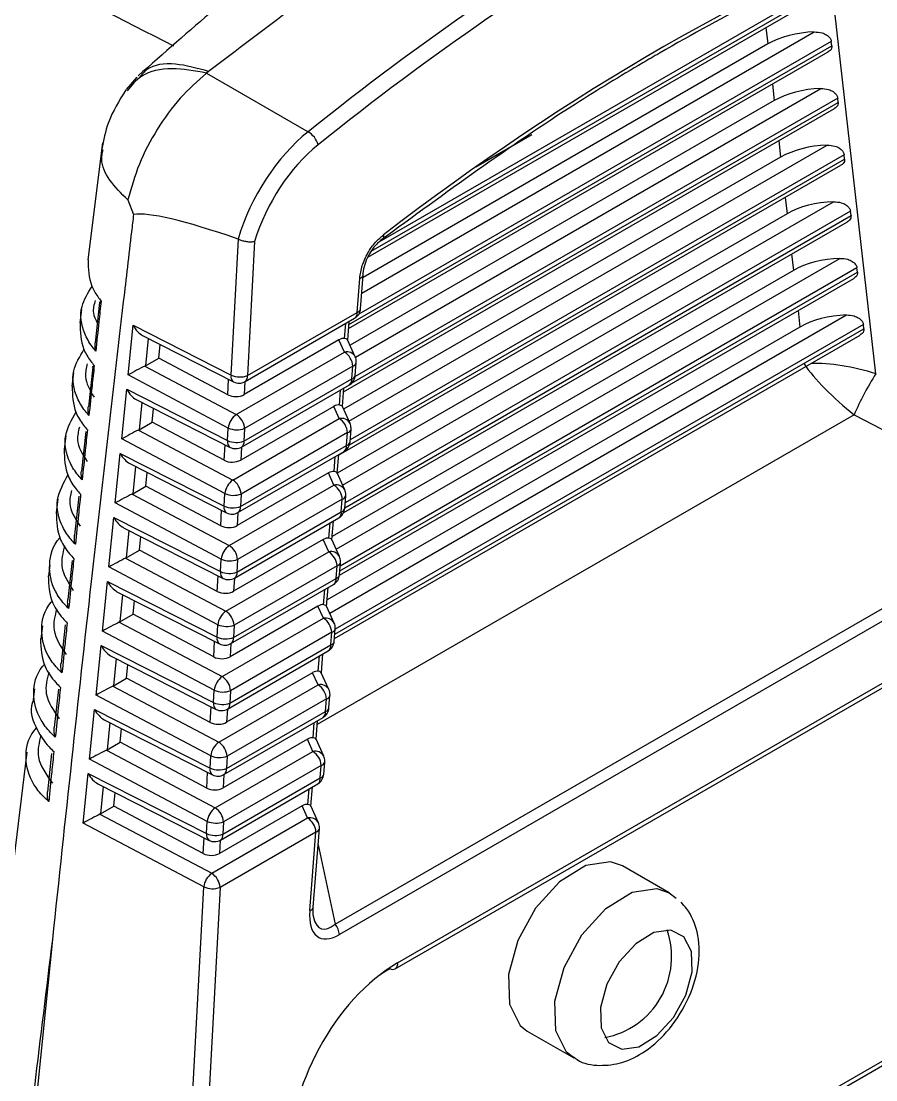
# Model space of a CAD drawing. Extents: x 2 to 136, y 1 to 99.
# Drawn here: x 13.676 to 14.393, y 85.74 to 86.629 of the extents above; entities that cross this region are included whole.
import ezdxf

# ---------------------------------------------------------------- set-up
doc = ezdxf.new("R2010")
doc.units = 0
doc.header["$MEASUREMENT"] = 0
doc.layers.add('OBJECT', color=7, linetype='CONTINUOUS')

msp = doc.modelspace()

# ---------------------------------------------------------------- linework, layer by layer
at = {"layer": 'OBJECT'}
for p, q in [((14.39258, 86.33268), (14.35382, 86.67484)), ((13.9693, 86.43561), (14.35025, 86.65553)), ((14.34984, 86.65916), (13.97569, 86.44316)), ((13.96629, 86.43049), (14.34719, 86.65037)), ((13.96135, 86.40052), (14.34097, 86.61967)), ((14.30039, 86.62336), (14.30195, 86.60957)), ((14.35523, 86.61164), (13.95895, 86.38287)), ((14.35564, 86.60801), (14.35523, 86.61164)), ((13.9503, 86.37063), (14.35257, 86.60286)), ((13.95058, 86.37417), (14.35564, 86.60801)), ((14.30195, 86.60957), (13.96238, 86.41353)), ((13.83278, 86.58645), (13.83106, 86.58509)), ((13.83106, 86.58509), (13.91631, 86.53588)), ((13.77252, 86.58158), (13.76374, 86.57123)), ((14.30577, 86.57584), (14.30733, 86.56205)), ((13.95596, 86.34678), (14.34636, 86.57215)), ((14.30733, 86.56205), (13.95151, 86.35664)), ((13.95271, 86.32478), (14.36102, 86.56049)), ((14.36061, 86.56412), (13.95576, 86.33041)), ((14.36102, 86.56049), (14.36061, 86.56412)), ((13.94611, 86.31758), (14.35795, 86.55534)), ((14.057, 86.50636), (14.1039, 86.53343)), ((13.74386, 86.52644), (13.73151, 86.42842)), ((13.95058, 86.29305), (14.35174, 86.52463)), ((14.31115, 86.52832), (14.31272, 86.51453)), ((14.31272, 86.51453), (13.94613, 86.3029)), ((13.95099, 86.27316), (14.3664, 86.51297)), ((14.36599, 86.5166), (13.95161, 86.27739)), ((14.3664, 86.51297), (14.36599, 86.5166)), ((13.94191, 86.26454), (14.36334, 86.50782)), ((13.76509, 86.47866), (13.76986, 86.46652)), ((13.9452, 86.23932), (14.35712, 86.47712)), ((14.31654, 86.4808), (14.3181, 86.46701)), ((14.37137, 86.46909), (13.94742, 86.22434)), ((14.37179, 86.46545), (14.37137, 86.46909)), ((14.3181, 86.46701), (13.94075, 86.24917)), ((13.94622, 86.2164), (14.36872, 86.4603)), ((13.9471, 86.22029), (14.37179, 86.46545)), ((13.85173, 86.33158), (13.85784, 86.44573)), ((13.85784, 86.44573), (13.85758, 86.44584)), ((13.87146, 86.44385), (13.86543, 86.3312)), ((14.32192, 86.43328), (14.32348, 86.41949)), ((13.93981, 86.18558), (14.3625, 86.4296)), ((14.32348, 86.41949), (13.9365, 86.1961)), ((13.94291, 86.16724), (14.37717, 86.41794)), ((14.37676, 86.42157), (13.94323, 86.1713)), ((13.96029, 86.38714), (13.96254, 86.41561)), ((14.37717, 86.41794), (14.37676, 86.42157)), ((13.94263, 86.1637), (14.3741, 86.41278)), ((13.95738, 86.38428), (13.95963, 86.41275)), ((13.74125, 86.39245), (13.7376, 86.35864)), ((13.72624, 86.38666), (13.72483, 86.37543)), ((13.86543, 86.3312), (13.95738, 86.38428)), ((13.93443, 86.13185), (14.36789, 86.38208)), ((14.3273, 86.38577), (14.32886, 86.37198)), ((13.76531, 86.33175), (13.76949, 86.37341)), ((13.76949, 86.37341), (13.85173, 86.33158)), ((13.86337, 86.32618), (13.95532, 86.37927)), ((14.32886, 86.37198), (13.93231, 86.14305)), ((14.38214, 86.37405), (13.93903, 86.11825)), ((13.94697, 86.36237), (13.94797, 86.37502)), ((13.94954, 86.361), (13.95078, 86.37664)), ((14.38255, 86.37042), (14.38214, 86.37405)), ((13.7775, 86.36476), (13.85383, 86.32593)), ((13.78218, 86.36238), (13.77988, 86.33952)), ((13.93843, 86.11065), (14.37949, 86.36527)), ((13.93871, 86.1142), (14.38255, 86.37042)), ((13.79093, 86.3459), (13.79208, 86.35735)), ((13.9422, 86.36121), (13.86268, 86.31531)), ((13.94682, 86.351), (13.9422, 86.36121)), ((13.95587, 86.34698), (13.94945, 86.36119)), ((13.77988, 86.33952), (13.79093, 86.3459)), ((13.84895, 86.31515), (13.79093, 86.3459)), ((13.85605, 86.2986), (13.94682, 86.351)), ((13.7356, 86.33829), (13.73193, 86.3049)), ((13.77937, 86.33925), (13.85605, 86.2986)), ((13.95382, 86.33922), (13.86305, 86.28682)), ((13.95297, 86.32846), (13.95382, 86.33922)), ((13.95588, 86.33132), (13.95673, 86.34208)), ((13.71956, 86.33362), (13.71815, 86.32244)), ((13.84935, 86.2872), (13.76531, 86.33175)), ((13.84895, 86.31515), (13.84964, 86.32806)), ((13.86248, 86.27623), (13.95297, 86.32846)), ((13.86326, 86.32612), (13.86268, 86.31531)), ((13.75993, 86.27801), (13.76411, 86.31968)), ((13.76411, 86.31968), (13.84878, 86.27661)), ((13.86042, 86.27121), (13.95091, 86.32345)), ((13.94255, 86.3065), (13.94355, 86.3192)), ((13.94512, 86.30513), (13.94636, 86.32082)), ((13.77212, 86.31103), (13.85089, 86.27096)), ((13.77679, 86.30865), (13.7745, 86.28579)), ((13.78555, 86.29217), (13.7867, 86.30361)), ((13.93779, 86.30534), (13.85973, 86.26028)), ((13.9424, 86.29512), (13.93779, 86.30534)), ((13.95146, 86.29111), (13.94504, 86.30532)), ((13.7745, 86.28579), (13.78555, 86.29217)), ((13.84601, 86.26012), (13.78555, 86.29217)), ((13.8531, 86.24357), (13.9424, 86.29512)), ((14.37435, 86.29836), (13.92404, 86.0384)), ((14.37435, 86.29836), (14.53433, 86.2144)), ((13.72978, 86.28419), (13.72616, 86.25104)), ((13.77399, 86.28551), (13.8531, 86.24357)), ((13.84878, 86.27661), (13.84935, 86.2872)), ((13.9494, 86.28335), (13.8601, 86.2318)), ((13.86305, 86.28682), (13.86248, 86.27623)), ((13.94856, 86.27264), (13.9494, 86.28335)), ((13.95146, 86.2755), (13.95231, 86.28621)), ((13.71295, 86.28053), (13.71158, 86.26938)), ((13.8464, 86.23218), (13.75993, 86.27801)), ((13.84601, 86.26012), (13.8467, 86.27309)), ((13.75455, 86.22428), (13.75872, 86.26595)), ((13.75872, 86.26595), (13.84584, 86.22163)), ((13.85748, 86.21624), (13.94649, 86.26763)), ((13.85954, 86.22125), (13.94856, 86.27264)), ((13.86032, 86.27115), (13.85973, 86.26028)), ((13.94071, 86.24926), (13.94195, 86.265)), ((13.76673, 86.2573), (13.84794, 86.21598)), ((13.77141, 86.25492), (13.76912, 86.23206)), ((13.93813, 86.25063), (13.93914, 86.26338)), ((13.78017, 86.23844), (13.78132, 86.24988)), ((13.93337, 86.24947), (13.85679, 86.20526)), ((13.93799, 86.23925), (13.93337, 86.24947)), ((13.94704, 86.23524), (13.94062, 86.24945)), ((13.76912, 86.23206), (13.78017, 86.23844)), ((13.84306, 86.2051), (13.78017, 86.23844)), ((13.85016, 86.18855), (13.93799, 86.23925)), ((13.72399, 86.23011), (13.72041, 86.19719)), ((13.7686, 86.23178), (13.85016, 86.18855)), ((13.84584, 86.22163), (13.8464, 86.23218)), ((13.8601, 86.2318), (13.85954, 86.22125)), ((13.94705, 86.21968), (13.94789, 86.23033)), ((13.70641, 86.22743), (13.70504, 86.2163)), ((13.84346, 86.17715), (13.75455, 86.22428)), ((13.94499, 86.22748), (13.85716, 86.17677)), ((13.94414, 86.21682), (13.94499, 86.22748)), ((13.74917, 86.17055), (13.75334, 86.21222)), ((13.75334, 86.21222), (13.8429, 86.16666)), ((13.84306, 86.2051), (13.84376, 86.21812)), ((13.85453, 86.16126), (13.94208, 86.2118)), ((13.8566, 86.16628), (13.94414, 86.21682)), ((13.85737, 86.21618), (13.85679, 86.20526)), ((13.939, 85.87072), (14.53433, 86.2144)), ((13.76135, 86.20356), (13.845, 86.16101)), ((13.93372, 86.19476), (13.93473, 86.20756)), ((13.93629, 86.19338), (13.93754, 86.20918)), ((14.53786, 86.20572), (13.94252, 85.86204)), ((13.76603, 86.20119), (13.76374, 86.17832)), ((13.77479, 86.1847), (13.77593, 86.19615)), ((13.92895, 86.1936), (13.85384, 86.15023)), ((13.93357, 86.18338), (13.92895, 86.1936)), ((13.94262, 86.17937), (13.9362, 86.19358)), ((13.76374, 86.17832), (13.77479, 86.1847)), ((13.84011, 86.15008), (13.77479, 86.1847)), ((13.71823, 86.17606), (13.71469, 86.14335)), ((13.76322, 86.17805), (13.84721, 86.13352)), ((13.8429, 86.16666), (13.84346, 86.17715)), ((13.84721, 86.13352), (13.93357, 86.18338)), ((13.85716, 86.17677), (13.8566, 86.16628)), ((13.69961, 86.17221), (13.6985, 86.16322)), ((13.84051, 86.12213), (13.74917, 86.17055)), ((13.94057, 86.1716), (13.85421, 86.12175)), ((13.93973, 86.161), (13.94057, 86.1716)), ((13.94264, 86.16386), (13.94348, 86.17446)), ((13.74378, 86.11682), (13.74796, 86.15848)), ((13.74796, 86.15848), (13.83995, 86.11168)), ((13.84011, 86.15008), (13.84081, 86.16314)), ((13.85365, 86.1113), (13.93973, 86.161)), ((13.85443, 86.1612), (13.85384, 86.15023)), ((13.75597, 86.14983), (13.84206, 86.10604)), ((13.85159, 86.10629), (13.93767, 86.15598)), ((13.9293, 86.13888), (13.93032, 86.15174)), ((13.93187, 86.13751), (13.93313, 86.15336)), ((13.76064, 86.14745), (13.75835, 86.12459)), ((13.7694, 86.13097), (13.77055, 86.14241)), ((13.75835, 86.12459), (13.7694, 86.13097)), ((13.83716, 86.09505), (13.7694, 86.13097)), ((13.92454, 86.13772), (13.85089, 86.09521)), ((13.92915, 86.12751), (13.92454, 86.13772)), ((13.93821, 86.12349), (13.93179, 86.1377)), ((13.71249, 86.12202), (13.709, 86.08952)), ((13.75784, 86.12431), (13.84426, 86.0785)), ((13.83995, 86.11168), (13.84051, 86.12213)), ((13.84426, 86.0785), (13.92915, 86.12751)), ((13.85421, 86.12175), (13.85365, 86.1113)), ((13.98937, 85.83326), (14.49141, 86.12308)), ((13.99143, 85.83827), (14.49347, 86.12809)), ((13.69334, 86.12127), (13.69197, 86.11014)), ((13.83756, 86.0671), (13.74378, 86.11682)), ((13.93615, 86.11573), (13.85126, 86.06672)), ((13.93532, 86.10518), (13.93615, 86.11573)), ((13.93823, 86.10803), (13.93906, 86.11859)), ((13.7384, 86.06308), (13.74257, 86.10475)), ((13.74257, 86.10475), (13.83701, 86.05671)), ((13.83716, 86.09505), (13.83787, 86.10817)), ((13.85071, 86.05633), (13.93532, 86.10518)), ((13.85148, 86.10623), (13.85089, 86.09521)), ((13.75058, 86.0961), (13.83911, 86.05106)), ((13.84864, 86.05132), (13.93326, 86.10016)), ((13.92488, 86.08301), (13.9259, 86.09592)), ((13.92746, 86.08164), (13.92871, 86.09754)), ((13.75526, 86.09372), (13.75297, 86.07086)), ((13.76402, 86.07724), (13.76517, 86.08868)), ((13.75297, 86.07086), (13.76402, 86.07724)), ((13.83422, 86.04003), (13.76402, 86.07724)), ((13.92012, 86.08185), (13.84795, 86.04019)), ((13.92474, 86.07163), (13.92012, 86.08185)), ((13.93379, 86.06762), (13.92737, 86.08183)), ((13.75245, 86.07058), (13.84132, 86.02348)), ((13.84132, 86.02348), (13.92474, 86.07163)), ((13.6868, 86.06819), (13.68543, 86.05707)), ((13.70678, 86.068), (13.70333, 86.03571)), ((13.83462, 86.01208), (13.7384, 86.06308)), ((13.83701, 86.05671), (13.83756, 86.0671)), ((13.93174, 86.05986), (13.84832, 86.0117)), ((13.85126, 86.06672), (13.85071, 86.05633)), ((13.93091, 86.04936), (13.93174, 86.05986)), ((13.93381, 86.05221), (13.93464, 86.06272)), ((13.73302, 86.00935), (13.73719, 86.05102)), ((13.73719, 86.05102), (13.83406, 86.00174)), ((13.83422, 86.04003), (13.83492, 86.05319)), ((13.84854, 86.05126), (13.84795, 86.04019)), ((13.7452, 86.04237), (13.83617, 85.99609)), ((13.8457, 85.99634), (13.92884, 86.04434)), ((13.84776, 86.00136), (13.93091, 86.04936)), ((13.92304, 86.02577), (13.9243, 86.04172)), ((13.74988, 86.03999), (13.74759, 86.01712)), ((13.75864, 86.0235), (13.75978, 86.03495)), ((13.92047, 86.02714), (13.92149, 86.0401)), ((13.9157, 86.02598), (13.845, 85.98516)), ((13.92032, 86.01576), (13.9157, 86.02598)), ((13.92937, 86.01175), (13.92295, 86.02596)), ((13.68026, 86.01511), (13.63708, 85.66447)), ((13.74707, 86.01685), (13.83837, 85.96845)), ((13.74759, 86.01712), (13.75864, 86.0235)), ((13.83127, 85.985), (13.75864, 86.0235)), ((13.83837, 85.96845), (13.92032, 86.01576)), ((13.7011, 86.01401), (13.69768, 85.98191)), ((13.83167, 85.95706), (13.73302, 86.00935)), ((13.83406, 86.00174), (13.83462, 86.01208)), ((13.84832, 86.0117), (13.84776, 86.00136)), ((13.9294, 85.99639), (13.93023, 86.00684)), ((13.72763, 85.95562), (13.73181, 85.99728)), ((13.73181, 85.99728), (13.83112, 85.94676)), ((13.83127, 85.985), (13.83198, 85.99822)), ((13.92732, 86.00399), (13.84537, 85.95668)), ((13.92649, 85.99354), (13.92732, 86.00399)), ((13.73982, 85.98863), (13.83322, 85.94112)), ((13.84276, 85.94137), (13.92443, 85.98852)), ((13.84482, 85.94638), (13.92649, 85.99354)), ((13.84559, 85.99628), (13.845, 85.98516)), ((13.74449, 85.98625), (13.7422, 85.96339)), ((13.75325, 85.96977), (13.7544, 85.98121)), ((13.91605, 85.97127), (13.91708, 85.98428)), ((13.91862, 85.96989), (13.91989, 85.9859)), ((13.74169, 85.96311), (13.83542, 85.91343)), ((13.7422, 85.96339), (13.75325, 85.96977)), ((13.82832, 85.92998), (13.75325, 85.96977)), ((13.91129, 85.97011), (13.84205, 85.93014)), ((13.9159, 85.95989), (13.91129, 85.97011)), ((13.92496, 85.95588), (13.91854, 85.97009)), ((13.82872, 85.90203), (13.72763, 85.95562)), ((13.83112, 85.94676), (13.83167, 85.95706)), ((13.83542, 85.91343), (13.9159, 85.95989)), ((13.84537, 85.95668), (13.84482, 85.94638)), ((13.9229, 85.94811), (13.84242, 85.90165)), ((13.91769, 85.88216), (13.9229, 85.94811)), ((13.9206, 85.88502), (13.92581, 85.95097)), ((13.82832, 85.92998), (13.82903, 85.94325)), ((13.84265, 85.94131), (13.84205, 85.93014)), ((13.92473, 85.93728), (13.939, 85.87072)), ((14.2191, 85.89714), (14.1802, 85.91959)), ((13.80931, 85.53963), (13.82872, 85.90203)), ((13.84242, 85.90165), (13.823, 85.53902)), ((14.21911, 85.89713), (14.22502, 85.89251)), ((13.70176, 85.85779), (13.67671, 85.60771)), ((14.47866, 85.7983), (13.90638, 85.46794)), ((14.47304, 85.79918), (13.90657, 85.47217)), ((14.10021, 85.78103), (14.1391, 85.75857))]:
    msp.add_line(p, q, dxfattribs=at)
at = {"layer": 'OBJECT', "flags": 128}
for points in [[(13.97954, 86.44935), (13.97967, 86.44833), (13.97967, 86.44741), (13.97953, 86.44659), (13.97926, 86.44589), (13.97886, 86.44533), (13.97834, 86.44491), (13.97771, 86.44464), (13.97698, 86.44453)], [(14.1802, 85.91959), (14.16999, 85.92304), (14.14932, 85.92004), (14.12726, 85.90643), (14.10718, 85.88427), (14.09212, 85.85694), (14.08438, 85.8286), (14.08514, 85.80357), (14.09429, 85.78565), (14.10021, 85.78103)], [(14.13887, 85.75871), (14.13318, 85.7632), (14.12403, 85.78112), (14.12327, 85.80615), (14.13101, 85.83449), (14.14607, 85.86182), (14.16615, 85.88398), (14.18821, 85.89759), (14.20888, 85.90059), (14.21911, 85.89713)], [(14.16844, 85.77133), (14.17954, 85.76578), (14.19375, 85.76784), (14.20891, 85.7772), (14.22273, 85.79244), (14.23308, 85.81122), (14.2384, 85.83071), (14.23787, 85.84792), (14.23159, 85.86023), (14.22049, 85.86579), (14.20628, 85.86372), (14.19112, 85.85436), (14.17731, 85.83913), (14.16695, 85.82034), (14.16163, 85.80086), (14.16216, 85.78365), (14.16844, 85.77133)]]:
    msp.add_lwpolyline(points, dxfattribs=at)
at = {"layer": 'OBJECT'}
for centre, radius, start, end in [((13.90673, 86.51993), 0.01861, 15.62603, 59.01481), ((13.95875, 86.41655), 0.00391, 283.0534, 345.95476), ((13.96022, 86.41576), 0.00232, 356.27468, 32.31951), ((13.95032, 86.38793), 0.01, 299.99731, 355.48025), ((13.95245, 86.38338), 0.00502, 304.95267, 10.35093), ((13.9565, 86.38809), 0.00391, 283.05529, 345.95347), ((13.94869, 86.34299), 0.00822, 29.04861, 103.13011), ((13.93837, 86.338), 0.0155, 4.5064, 56.94977), ((13.94676, 86.34287), 0.01, 0, 24.30711), ((13.95294, 86.34303), 0.00391, 283.05417, 345.95459), ((13.94676, 86.34287), 0.01, 355.48025, 0), ((13.85683, 86.33027), 0.00527, 165.57398, 235.30568), ((13.85905, 86.34853), 0.01847, 246.62893, 290.19424), ((13.85837, 86.33484), 0.01, 243.03735, 299.99731), ((13.86049, 86.3303), 0.00502, 304.95267, 10.35093), ((13.94591, 86.33211), 0.01, 299.99731, 355.48025), ((13.94787, 86.32763), 0.00517, 306.00905, 9.29455), ((13.95209, 86.33227), 0.00391, 283.05489, 345.95327), ((14.61001, 86.19518), 0.25726, 147.69008, 156.35492), ((13.86569, 86.28526), 0.01645, 125.85408, 173.23549), ((13.8476, 86.2856), 0.0155, 4.5064, 56.94977), ((13.94427, 86.28712), 0.00822, 29.04908, 103.12996), ((13.93395, 86.28213), 0.0155, 4.5062, 56.95058), ((13.94234, 86.28699), 0.01, 0, 24.30711), ((13.85668, 86.30415), 0.01847, 246.62817, 290.19522), ((13.94852, 86.28715), 0.00391, 283.05533, 345.95304), ((13.94234, 86.28699), 0.01, 355.48025, 0), ((13.8541, 86.27537), 0.00546, 166.94537, 233.93408), ((13.85611, 86.29356), 0.01847, 246.62818, 290.19499), ((13.85755, 86.27532), 0.00502, 304.95223, 10.35137), ((13.9415, 86.27629), 0.01, 299.99731, 355.48025), ((13.94767, 86.27645), 0.00391, 283.0565, 345.95196), ((13.85542, 86.27987), 0.01, 243.03735, 299.99731), ((13.94346, 86.27181), 0.00517, 306.01038, 9.29322), ((13.86274, 86.23024), 0.01645, 125.85391, 173.2367), ((13.84465, 86.23058), 0.0155, 4.5062, 56.95058), ((13.93985, 86.23125), 0.00822, 29.04868, 103.1302), ((13.92953, 86.22626), 0.0155, 4.50742, 56.9493), ((13.85373, 86.24913), 0.01847, 246.62859, 290.19505), ((13.9441, 86.23128), 0.00391, 283.05509, 345.95337), ((13.93793, 86.23112), 0.01, 0, 24.30711), ((13.93793, 86.23112), 0.01, 355.48025, 0), ((13.85116, 86.2204), 0.00546, 166.94566, 233.93379), ((13.85317, 86.23858), 0.01847, 246.62828, 290.19477), ((13.8546, 86.22035), 0.00502, 304.95377, 10.34983), ((13.93708, 86.22046), 0.01, 299.99731, 355.48025), ((13.94326, 86.22063), 0.00391, 283.05518, 345.95298), ((13.85248, 86.2249), 0.01, 243.03735, 299.99731), ((13.93905, 86.21598), 0.00517, 306.00038, 9.30322), ((13.85979, 86.17521), 0.01645, 125.8549, 173.2346), ((13.8417, 86.17555), 0.0155, 4.50742, 56.9493), ((13.85078, 86.1941), 0.01847, 246.62916, 290.19414), ((13.93544, 86.17537), 0.00822, 29.04893, 103.12995), ((13.92512, 86.17039), 0.0155, 4.5062, 56.95058), ((13.93351, 86.17525), 0.01, 0, 24.30711), ((13.93351, 86.17525), 0.01, 355.48025, 0), ((13.84821, 86.16542), 0.00546, 166.94577, 233.93369), ((13.85022, 86.18361), 0.01847, 246.62832, 290.19485), ((13.85166, 86.16538), 0.00502, 304.9431, 10.3605), ((13.93969, 86.17541), 0.00391, 283.05504, 345.95333), ((13.84953, 86.16992), 0.01, 243.03735, 299.99731), ((13.93267, 86.16464), 0.01, 299.99731, 355.48025), ((13.93463, 86.16016), 0.00517, 306.00044, 9.30316), ((13.93885, 86.1648), 0.00391, 283.05573, 345.95273), ((13.85685, 86.12019), 0.01645, 125.85402, 173.23646), ((13.83876, 86.12053), 0.0155, 4.5062, 56.95058), ((13.84784, 86.13908), 0.01847, 246.62847, 290.19531), ((13.93102, 86.1195), 0.00822, 29.04862, 103.13026), ((13.9207, 86.11451), 0.0155, 4.50738, 56.94937), ((13.92909, 86.11938), 0.01, 0, 24.30711), ((13.93527, 86.11954), 0.00391, 283.05545, 345.95285), ((13.92909, 86.11938), 0.01, 355.48025, 0), ((13.84527, 86.11045), 0.00546, 166.94573, 233.93383), ((13.84728, 86.12864), 0.01847, 246.6284, 290.19477), ((13.84659, 86.11495), 0.01, 243.03735, 299.99731), ((13.84872, 86.1104), 0.00502, 304.94332, 10.36028), ((13.92826, 86.10882), 0.01, 299.99731, 355.48025), ((13.93022, 86.10434), 0.00517, 306.00045, 9.30315), ((13.93444, 86.10898), 0.00391, 283.05622, 345.95209), ((13.8539, 86.06517), 0.01645, 125.85473, 173.23474), ((13.83581, 86.06551), 0.0155, 4.50738, 56.94937), ((13.9266, 86.06363), 0.00822, 29.04836, 103.13071), ((13.91628, 86.05864), 0.0155, 4.50627, 56.95), ((13.84489, 86.08406), 0.01847, 246.62854, 290.19476), ((13.93085, 86.06366), 0.00391, 283.05327, 345.95518), ((13.92468, 86.0635), 0.01, 0, 24.30711), ((13.92468, 86.0635), 0.01, 355.48025, 0), ((13.84233, 86.05548), 0.00546, 166.94322, 233.93534), ((13.84433, 86.07366), 0.01847, 246.6291, 290.19462), ((13.84364, 86.05998), 0.01, 243.03735, 299.99731), ((13.84577, 86.05543), 0.00502, 304.94329, 10.36031), ((13.92384, 86.053), 0.01, 299.99731, 355.48025), ((13.93002, 86.05316), 0.00391, 283.05538, 345.95313), ((13.92581, 86.04852), 0.00517, 306.00069, 9.30291), ((13.85095, 86.01014), 0.01645, 125.85383, 173.23561), ((13.83286, 86.01048), 0.0155, 4.50627, 56.95), ((13.92219, 86.00776), 0.00822, 29.04854, 103.13035), ((13.91187, 86.00277), 0.0155, 4.50705, 56.9497), ((13.84194, 86.02903), 0.01847, 246.62846, 290.19529), ((13.92644, 86.00779), 0.00391, 283.05535, 345.95293), ((13.92026, 86.00763), 0.01, 0, 24.30711), ((13.92026, 86.00763), 0.01, 355.48025, 0), ((13.83938, 86.0005), 0.00546, 166.94315, 233.93544), ((13.84139, 86.01869), 0.01847, 246.62908, 290.19467), ((13.84283, 86.00046), 0.00502, 304.94353, 10.36007), ((13.8407, 86.005), 0.01, 243.03735, 299.99731), ((13.91943, 85.99718), 0.01, 299.99731, 355.48025), ((13.9214, 85.9927), 0.00517, 306.00049, 9.30311), ((13.92561, 85.99734), 0.00391, 283.05533, 345.95294), ((13.848, 85.95512), 0.01645, 125.85404, 173.23645), ((13.82991, 85.95546), 0.0155, 4.50705, 56.9497), ((13.83899, 85.97401), 0.01847, 246.62908, 290.19466), ((13.91777, 85.95188), 0.00822, 29.04911, 103.12977), ((13.90745, 85.9469), 0.0155, 4.50629, 56.94997), ((13.91584, 85.95176), 0.01, 0, 24.30711), ((13.83644, 85.94553), 0.00546, 166.94267, 233.9359), ((13.83844, 85.96372), 0.01847, 246.62908, 290.19467), ((13.83988, 85.94548), 0.00502, 304.9433, 10.3603), ((13.92202, 85.95192), 0.00391, 283.04944, 345.95908), ((13.91584, 85.95176), 0.01, 355.48025, 0), ((13.83776, 85.95003), 0.01, 243.03735, 299.99731), ((13.84506, 85.90009), 0.01645, 125.85468, 173.23477), ((13.82697, 85.90043), 0.0155, 4.50629, 56.94997), ((13.83605, 85.91898), 0.01847, 246.62849, 290.19526), ((13.91681, 85.88597), 0.00391, 283.05545, 345.95285), ((13.92695, 85.86076), 0.01563, 4.67964, 39.54986), ((14.1524, 85.84327), 0.06887, 280.73909, 19.2663), ((13.98644, 85.83739), 0.00506, 305.29099, 10.01261), ((13.98733, 85.83742), 0.00463, 239.49286, 296.05484)]:
    msp.add_arc(centre, radius, start, end, dxfattribs=at)
for centre, major_axis, ratio, start_param, end_param in [((14.28615, 84.84745), (1.03077, 2.00185), 0.606843, 0.574391, 0.937899), ((14.29321, 84.84381), (1.02574, 1.9932), 0.60697, 0.574247, 0.937755), ((14.29568, 84.78836), (0.99276, 1.93123), 0.606953, 0.600984, 0.910013), ((14.34442, 86.58467), (0.06026, -0.00006), 0.581691, 1.628662, 2.353592), ((14.3498, 86.53716), (0.06026, -0.00006), 0.581691, 1.628662, 2.353592), ((13.93569, 86.44603), (0.05539, 0.10653), 0.604579, 0.940429, 1.87705), ((13.94275, 86.44238), (0.05037, 0.09788), 0.60697, 0.937755, 1.859289), ((14.35519, 86.48964), (0.06026, -0.00006), 0.581691, 1.628662, 2.353592), ((14.36057, 86.44212), (0.06026, -0.00006), 0.581691, 1.628662, 2.353592), ((15.46549, 85.56289), (1.70275, -0.89991), 0.049905, 2.831643, 3.072756), ((14.36595, 86.3946), (0.06026, -0.00006), 0.581691, 1.628662, 2.353592), ((14.37134, 86.34708), (0.06026, -0.00006), 0.581691, 1.628662, 2.353592), ((13.77613, 86.37668), (-0.00673, 0.01231), 0.526975, 1.548133, 2.485269), ((13.94232, 86.35268), (0.00628, 0.00905), 0.580609, 0.271048, 0.888781), ((13.93937, 86.35923), (0.01015, 0.00177), 0.278097, 6.211834, 6.960412), ((13.77195, 86.33501), (0.01062, 0.00569), 0.026892, 0.783381, 2.231718), ((13.77282, 86.34368), (0.01003, -0.00001), 0.582929, 5.424008, 5.494108), ((14.37479, 86.31655), (0.04783, -0.04146), 0.225659, 3.849173, 4.89637), ((14.37479, 86.31655), (0.06168, -0.01513), 0.320651, 1.357691, 2.282996), ((13.77074, 86.32295), (-0.00673, 0.01231), 0.526975, 1.548133, 2.485269), ((13.85565, 86.3195), (0.01001, -0.00003), 0.586595, 3.981097, 5.493179), ((13.93791, 86.29681), (0.00628, 0.00905), 0.580609, 0.271048, 0.888781), ((13.93495, 86.30335), (0.01015, 0.00177), 0.278097, 6.211834, 6.960412), ((13.76657, 86.28128), (0.01062, 0.00569), 0.026892, 0.783381, 2.231718), ((13.76744, 86.28995), (0.01003, -0.00001), 0.582929, 5.424008, 5.494108), ((13.76536, 86.26921), (-0.00673, 0.01231), 0.526975, 1.548133, 2.485269), ((13.8527, 86.26447), (0.01001, -0.00003), 0.586595, 3.981097, 5.493179), ((13.93349, 86.24094), (0.00628, 0.00905), 0.580609, 0.271048, 0.888781), ((13.93054, 86.24748), (0.01015, 0.00177), 0.278097, 6.211834, 6.960412), ((13.76119, 86.22755), (0.01062, 0.00569), 0.026892, 0.783381, 2.231718), ((13.76206, 86.23621), (0.01003, -0.00001), 0.582929, 5.424008, 5.494108), ((13.75998, 86.21548), (-0.00673, 0.01231), 0.526975, 1.548133, 2.485269), ((13.84976, 86.20945), (0.01001, -0.00003), 0.586595, 3.981097, 5.493179), ((13.92907, 86.18507), (0.00628, 0.00905), 0.580609, 0.271048, 0.888781), ((13.92612, 86.19161), (0.01015, 0.00177), 0.278097, 6.211834, 6.960412), ((13.7558, 86.17381), (0.01062, 0.00569), 0.026892, 0.783381, 2.231718), ((13.75667, 86.18248), (0.01003, -0.00001), 0.582929, 5.424008, 5.494108), ((13.7546, 86.16175), (-0.00673, 0.01231), 0.526975, 1.548133, 2.485269), ((13.84681, 86.15443), (0.01001, -0.00003), 0.586595, 3.981097, 5.493179), ((13.92466, 86.12919), (0.00628, 0.00905), 0.580609, 0.271048, 0.888781), ((13.9217, 86.13574), (0.01015, 0.00177), 0.278097, 6.211834, 6.960412), ((13.75042, 86.12008), (0.01062, 0.00569), 0.026892, 0.783381, 2.231718), ((13.75129, 86.12875), (0.01003, -0.00001), 0.582929, 5.424008, 5.494108), ((13.74921, 86.10802), (-0.00673, 0.01231), 0.526975, 1.548133, 2.485269), ((13.84386, 86.0994), (0.01001, -0.00003), 0.586595, 3.981097, 5.493179), ((13.92024, 86.07332), (0.00628, 0.00905), 0.580609, 0.271048, 0.888781), ((13.91729, 86.07986), (0.01015, 0.00177), 0.278097, 6.211834, 6.960412), ((13.74504, 86.06635), (0.01062, 0.00569), 0.026892, 0.783381, 2.231718), ((13.74591, 86.07502), (0.01003, -0.00001), 0.582929, 5.424008, 5.494108), ((13.74383, 86.05428), (-0.00673, 0.01231), 0.526975, 1.548133, 2.485269), ((13.84091, 86.04438), (0.01001, -0.00003), 0.586595, 3.981097, 5.493179), ((13.91582, 86.01745), (0.00628, 0.00905), 0.580609, 0.271048, 0.888781), ((13.91287, 86.02399), (0.01015, 0.00177), 0.278097, 6.211834, 6.960412), ((13.73966, 86.01262), (0.01062, 0.00569), 0.026892, 0.783381, 2.231718), ((13.74052, 86.02128), (0.01003, -0.00001), 0.582929, 5.424008, 5.494108), ((13.73845, 86.00055), (-0.00673, 0.01231), 0.526975, 1.548133, 2.485269), ((13.83797, 85.98935), (0.01001, -0.00003), 0.586595, 3.981097, 5.493179), ((13.91141, 85.96158), (0.00628, 0.00905), 0.580609, 0.271048, 0.888781), ((13.90845, 85.96812), (0.01015, 0.00177), 0.278097, 6.211834, 6.960412), ((13.73427, 85.95888), (0.01062, 0.00569), 0.026892, 0.783381, 2.231718), ((13.73514, 85.96755), (0.01003, -0.00001), 0.582929, 5.424008, 5.494108), ((13.83502, 85.93433), (0.01001, -0.00003), 0.586595, 3.981097, 5.493179), ((13.95113, 85.90796), (0.02592, 0.04826), 0.443439, 2.35159, 3.763116), ((13.94407, 85.91161), (0.01696, 0.04462), 0.376367, 2.614846, 3.717601), ((14.78623, 81.28317), (1.58934, 16.54697), 0.094708, 1.299793, 1.315305), ((13.99675, 85.72538), (0.06232, 0.11985), 0.60894, 0.762301, 2.325501), ((13.98969, 85.72903), (0.05737, 0.11115), 0.603746, 0.760686, 0.85253)]:
    msp.add_ellipse(centre, major_axis=major_axis, ratio=ratio, start_param=start_param, end_param=end_param, dxfattribs=at)
for points, knots in [([(13.80361, 86.60771), (13.76033, 86.62976), (13.52171, 86.75134), (13.08272, 86.96122), (12.48709, 87.23703), (11.88658, 87.49869), (11.48037, 87.67086), (11.27342, 87.75234), (11.26892, 87.75411)], [0, 0, 0, 0, 0.052251, 0.288113, 0.523846, 0.759411, 0.99477, 1, 1, 1, 1]), ([(14.05088, 86.78805), (14.00114, 86.75737), (13.90225, 86.69636), (13.8164, 86.6205), (13.77373, 86.5828)], [0, 0, 0, 0, 0.502982, 1, 1, 1, 1]), ([(14.11864, 86.78137), (14.07071, 86.75244), (13.97483, 86.69459), (13.88013, 86.62249), (13.83278, 86.58645)], [0, 0, 0, 0, 0.5, 1, 1, 1, 1]), ([(14.44719, 86.71597), (14.44249, 86.71413), (14.419, 86.7049), (14.34044, 86.67157), (14.26147, 86.63123), (14.18284, 86.58537), (14.10426, 86.53767), (14.03132, 86.48429), (13.97698, 86.44453)], [0, 0, 0, 0, 0.029968, 0.149857, 0.5, 0.529967, 0.649857, 1, 1, 1, 1]), ([(14.34097, 86.61967), (14.34318, 86.61956), (14.34687, 86.61939), (14.35124, 86.61736), (14.35381, 86.61511), (14.35496, 86.61311), (14.35516, 86.61199), (14.35523, 86.61164)], [0, 0, 0, 0, 0.345935, 0.577479, 0.767317, 0.928003, 1, 1, 1, 1]), ([(14.35564, 86.60801), (14.35563, 86.60732), (14.3556, 86.60594), (14.35447, 86.60414), (14.35319, 86.60329), (14.35256, 86.60287)], [0, 0, 0, 0, 0.338258, 0.676499, 1, 1, 1, 1]), ([(13.83278, 86.58645), (13.82335, 86.58909), (13.80378, 86.59458), (13.78316, 86.5918), (13.77689, 86.58391), (13.77504, 86.58158)], [0, 0, 0, 0, 0.396583, 0.822208, 1, 1, 1, 1]), ([(13.83106, 86.58509), (13.82117, 86.58694), (13.80068, 86.59078), (13.77642, 86.58516), (13.76806, 86.57468), (13.76439, 86.57009)], [0, 0, 0, 0, 0.344257, 0.712567, 1, 1, 1, 1]), ([(13.83106, 86.58509), (13.82352, 86.57841), (13.80845, 86.56506), (13.7891, 86.53824), (13.77354, 86.50874), (13.76791, 86.48868), (13.76509, 86.47866)], [0, 0, 0, 0, 0.25, 0.5, 0.75, 1, 1, 1, 1]), ([(13.76352, 86.57093), (13.75789, 86.56199), (13.748, 86.54633), (13.74465, 86.52879), (13.74321, 86.52125)], [0, 0, 0, 0, 0.570288, 1, 1, 1, 1]), ([(14.34636, 86.57215), (14.34856, 86.57205), (14.35225, 86.57187), (14.35663, 86.56984), (14.35919, 86.56759), (14.36035, 86.56559), (14.36055, 86.56447), (14.36061, 86.56412)], [0, 0, 0, 0, 0.345935, 0.577479, 0.767317, 0.928004, 1, 1, 1, 1]), ([(14.36102, 86.56049), (14.36101, 86.5598), (14.36099, 86.55842), (14.35985, 86.55662), (14.35857, 86.55577), (14.35795, 86.55535)], [0, 0, 0, 0, 0.338258, 0.676497, 1, 1, 1, 1]), ([(14.35174, 86.52463), (14.35395, 86.52453), (14.35763, 86.52435), (14.36201, 86.52233), (14.36457, 86.52007), (14.36573, 86.51808), (14.36593, 86.51695), (14.36599, 86.5166)], [0, 0, 0, 0, 0.345934, 0.577479, 0.767316, 0.928003, 1, 1, 1, 1]), ([(13.76509, 86.47866), (13.75955, 86.48411), (13.74847, 86.49501), (13.74204, 86.50993), (13.74375, 86.5183), (13.74432, 86.52106)], [0, 0, 0, 0, 0.401126, 0.802252, 1, 1, 1, 1]), ([(14.3664, 86.51297), (14.36639, 86.51228), (14.36637, 86.5109), (14.36523, 86.5091), (14.36395, 86.50825), (14.36333, 86.50783)], [0, 0, 0, 0, 0.338257, 0.676496, 1, 1, 1, 1]), ([(14.35712, 86.47712), (14.35933, 86.47701), (14.36301, 86.47684), (14.36739, 86.47481), (14.36996, 86.47255), (14.37111, 86.47056), (14.37131, 86.46943), (14.37137, 86.46909)], [0, 0, 0, 0, 0.345934, 0.577479, 0.767316, 0.928004, 1, 1, 1, 1]), ([(13.76986, 86.46652), (13.76929, 86.46163), (13.76642, 86.43721), (13.75442, 86.33457), (13.73149, 86.13698), (13.71244, 85.95808), (13.70176, 85.85779)], [0, 0, 0, 0, 0.024148, 0.120739, 0.507103, 1, 1, 1, 1]), ([(14.37179, 86.46545), (14.37178, 86.46476), (14.37175, 86.46338), (14.37061, 86.46158), (14.36934, 86.46073), (14.36871, 86.46032)], [0, 0, 0, 0, 0.338257, 0.676497, 1, 1, 1, 1]), ([(13.85784, 86.44573), (13.85875, 86.44536), (13.86055, 86.44461), (13.86387, 86.44386), (13.8672, 86.44349), (13.8697, 86.44355), (13.871, 86.44375), (13.87141, 86.44384), (13.87146, 86.44385)], [0, 0, 0, 0, 0.219278, 0.438506, 0.659243, 0.882986, 0.985831, 1, 1, 1, 1]), ([(13.95963, 86.41275), (13.96015, 86.41632), (13.9612, 86.42348), (13.96606, 86.43425), (13.97242, 86.44324), (13.97726, 86.44739), (13.97954, 86.44935)], [0, 0, 0, 0, 0.261879, 0.524406, 0.776419, 1, 1, 1, 1]), ([(13.97698, 86.44453), (13.97487, 86.44253), (13.97113, 86.43897), (13.96655, 86.43165), (13.96339, 86.42418), (13.9626, 86.41945), (13.96218, 86.417)], [0, 0, 0, 0, 0.2953353, 0.5247159, 0.7544597, 1, 1, 1, 1]), ([(13.73181, 86.42841), (13.73187, 86.42095), (13.73195, 86.41042), (13.73851, 86.39907), (13.74164, 86.395), (13.74261, 86.39373)], [0, 0, 0, 0, 0.625508, 0.883274, 1, 1, 1, 1]), ([(14.3625, 86.4296), (14.36471, 86.42949), (14.3684, 86.42932), (14.37277, 86.42729), (14.37534, 86.42504), (14.3765, 86.42304), (14.3767, 86.42192), (14.37676, 86.42157)], [0, 0, 0, 0, 0.3459346, 0.5774777, 0.7673165, 0.9280037, 1, 1, 1, 1]), ([(14.37717, 86.41794), (14.37716, 86.41725), (14.37714, 86.41587), (14.376, 86.41407), (14.37472, 86.41321), (14.37409, 86.4128)], [0, 0, 0, 0, 0.3382577, 0.6764965, 1, 1, 1, 1]), ([(13.73815, 86.35179), (13.73712, 86.35304), (13.73325, 86.35774), (13.72654, 86.36996), (13.72365, 86.38771), (13.73158, 86.40045), (13.73502, 86.40598)], [0, 0, 0, 0, 0.073859, 0.278229, 0.686625, 1, 1, 1, 1]), ([(13.73776, 86.39437), (13.7367, 86.39081), (13.73481, 86.38443), (13.73801, 86.37826), (13.73943, 86.37553)], [0, 0, 0, 0, 0.5563299, 1, 1, 1, 1]), ([(13.74261, 86.39373), (13.742, 86.38797), (13.74051, 86.37399), (13.73902, 86.36001), (13.73815, 86.35179)], [0, 0, 0, 0, 0.412316, 1, 1, 1, 1]), ([(13.7413, 86.39245), (13.74144, 86.39275), (13.74162, 86.39312), (13.74241, 86.39361), (13.7426, 86.39372), (13.74261, 86.39373)], [0, 0, 0, 0, 0.773395, 0.980383, 1, 1, 1, 1]), ([(14.36789, 86.38208), (14.3701, 86.38197), (14.37378, 86.3818), (14.37816, 86.37977), (14.38072, 86.37752), (14.38188, 86.37552), (14.38208, 86.3744), (14.38214, 86.37405)], [0, 0, 0, 0, 0.3459347, 0.5774779, 0.7673168, 0.9280034, 1, 1, 1, 1]), ([(13.72508, 86.37542), (13.72519, 86.36789), (13.72534, 86.35698), (13.73234, 86.34527), (13.73583, 86.34093), (13.73686, 86.33965)], [0, 0, 0, 0, 0.611071, 0.885051, 1, 1, 1, 1]), ([(14.38255, 86.37042), (14.38254, 86.36973), (14.38252, 86.36835), (14.38138, 86.36655), (14.3801, 86.3657), (14.37948, 86.36528)], [0, 0, 0, 0, 0.338258, 0.676497, 1, 1, 1, 1]), ([(13.73242, 86.29773), (13.73134, 86.29899), (13.72731, 86.30367), (13.72022, 86.31585), (13.71685, 86.334), (13.72471, 86.34721), (13.72827, 86.35318)], [0, 0, 0, 0, 0.073398, 0.272928, 0.671591, 1, 1, 1, 1]), ([(13.73815, 86.35179), (13.73814, 86.35183), (13.73802, 86.35231), (13.73749, 86.35458), (13.73757, 86.35683), (13.73764, 86.35863)], [0, 0, 0, 0, 0.0183785, 0.209674, 1, 1, 1, 1]), ([(13.73106, 86.34115), (13.7302, 86.3376), (13.72786, 86.32802), (13.73335, 86.31881), (13.73681, 86.31302)], [0, 0, 0, 0, 0.370335, 1, 1, 1, 1]), ([(13.73686, 86.33965), (13.73625, 86.33389), (13.73477, 86.31991), (13.73329, 86.30594), (13.73242, 86.29773)], [0, 0, 0, 0, 0.412357, 1, 1, 1, 1]), ([(13.73545, 86.33829), (13.73557, 86.33858), (13.73573, 86.33897), (13.73658, 86.33949), (13.73684, 86.33964), (13.73686, 86.33965)], [0, 0, 0, 0, 0.717137, 0.981662, 1, 1, 1, 1]), ([(13.71836, 86.32243), (13.71852, 86.31482), (13.71875, 86.30354), (13.72619, 86.29147), (13.73005, 86.28688), (13.73114, 86.28559)], [0, 0, 0, 0, 0.598029, 0.8866918, 1, 1, 1, 1]), ([(13.72672, 86.24368), (13.72558, 86.24495), (13.7214, 86.24962), (13.71393, 86.26176), (13.71008, 86.28039), (13.71792, 86.29416), (13.72161, 86.30065)], [0, 0, 0, 0, 0.072616, 0.266647, 0.654263, 1, 1, 1, 1]), ([(13.73242, 86.29773), (13.73241, 86.29777), (13.73224, 86.29837), (13.73168, 86.30077), (13.73178, 86.30312), (13.73185, 86.3049)], [0, 0, 0, 0, 0.017487, 0.25536, 1, 1, 1, 1]), ([(13.72439, 86.28792), (13.72355, 86.28437), (13.72121, 86.27449), (13.72711, 86.26503), (13.7309, 86.25898)], [0, 0, 0, 0, 0.359269, 1, 1, 1, 1]), ([(13.73114, 86.28559), (13.73053, 86.27983), (13.72906, 86.26586), (13.72759, 86.25189), (13.72672, 86.24368)], [0, 0, 0, 0, 0.412394, 1, 1, 1, 1]), ([(13.71167, 86.26937), (13.71188, 86.26171), (13.71219, 86.25008), (13.72007, 86.23769), (13.7243, 86.23285), (13.72545, 86.23155)], [0, 0, 0, 0, 0.585501, 0.888016, 1, 1, 1, 1]), ([(13.72105, 86.18965), (13.71986, 86.19093), (13.71552, 86.19558), (13.70769, 86.20768), (13.70333, 86.22681), (13.71113, 86.24116), (13.71495, 86.2482)], [0, 0, 0, 0, 0.071803, 0.260453, 0.637267, 1, 1, 1, 1]), ([(13.72672, 86.24368), (13.72671, 86.24372), (13.7265, 86.24445), (13.7259, 86.24691), (13.72602, 86.24933), (13.7261, 86.25104)], [0, 0, 0, 0, 0.01703, 0.301877, 1, 1, 1, 1]), ([(13.71774, 86.23468), (13.71692, 86.23113), (13.71458, 86.22095), (13.7209, 86.21126), (13.72502, 86.20496)], [0, 0, 0, 0, 0.349113, 1, 1, 1, 1]), ([(13.72545, 86.23155), (13.72484, 86.22579), (13.72338, 86.21182), (13.72191, 86.19786), (13.72105, 86.18965)], [0, 0, 0, 0, 0.41243, 1, 1, 1, 1]), ([(13.705, 86.2163), (13.70525, 86.20858), (13.70565, 86.19661), (13.71397, 86.1839), (13.71859, 86.17884), (13.71979, 86.17752)], [0, 0, 0, 0, 0.573871, 0.889191, 1, 1, 1, 1]), ([(13.71541, 86.13564), (13.71416, 86.13693), (13.70968, 86.14156), (13.70135, 86.15365), (13.69772, 86.1727), (13.70192, 86.18845), (13.70824, 86.1953), (13.70836, 86.19543)], [0, 0, 0, 0, 0.071359, 0.255788, 0.624121, 0.992827, 1, 1, 1, 1]), ([(13.72105, 86.18965), (13.72104, 86.18969), (13.72079, 86.19055), (13.72016, 86.19308), (13.72029, 86.19554), (13.72037, 86.19719)], [0, 0, 0, 0, 0.016605, 0.345172, 1, 1, 1, 1]), ([(13.71196, 86.18825), (13.71046, 86.1824), (13.70717, 86.16962), (13.71495, 86.15751), (13.71917, 86.15095)], [0, 0, 0, 0, 0.458201, 1, 1, 1, 1]), ([(13.71979, 86.17752), (13.71918, 86.17176), (13.71772, 86.1578), (13.71627, 86.14384), (13.71541, 86.13564)], [0, 0, 0, 0, 0.412465, 1, 1, 1, 1]), ([(13.69834, 86.16322), (13.69865, 86.15544), (13.69913, 86.14315), (13.70789, 86.13013), (13.71289, 86.12484), (13.71415, 86.12352)], [0, 0, 0, 0, 0.563249, 0.890289, 1, 1, 1, 1]), ([(13.7098, 86.08165), (13.70849, 86.08295), (13.70386, 86.08756), (13.6952, 86.09959), (13.69104, 86.11861), (13.69496, 86.1347), (13.70147, 86.14185), (13.70184, 86.14225)], [0, 0, 0, 0, 0.071367, 0.2528801, 0.6153473, 0.9781707, 1, 1, 1, 1]), ([(13.71541, 86.13564), (13.7154, 86.13568), (13.7151, 86.13666), (13.71444, 86.13925), (13.71458, 86.14177), (13.71467, 86.14335)], [0, 0, 0, 0, 0.016216, 0.385516, 1, 1, 1, 1]), ([(13.70535, 86.13534), (13.70384, 86.12936), (13.70052, 86.11619), (13.70881, 86.10376), (13.71334, 86.09697)], [0, 0, 0, 0, 0.453373, 1, 1, 1, 1]), ([(13.71415, 86.12352), (13.71355, 86.11776), (13.7121, 86.1038), (13.71065, 86.08985), (13.7098, 86.08165)], [0, 0, 0, 0, 0.412497, 1, 1, 1, 1]), ([(13.69169, 86.11015), (13.69205, 86.10231), (13.69263, 86.08968), (13.70183, 86.07636), (13.70723, 86.07086), (13.70854, 86.06953)], [0, 0, 0, 0, 0.55354, 0.891317, 1, 1, 1, 1]), ([(13.70421, 86.02767), (13.70285, 86.02898), (13.69807, 86.03357), (13.68909, 86.04555), (13.68442, 86.06454), (13.68803, 86.08096), (13.69473, 86.08839), (13.69534, 86.08907)], [0, 0, 0, 0, 0.071385, 0.250118, 0.60699, 0.964202, 1, 1, 1, 1]), ([(13.7098, 86.08165), (13.70979, 86.08169), (13.70943, 86.08279), (13.70874, 86.08544), (13.7089, 86.08801), (13.70899, 86.08952)], [0, 0, 0, 0, 0.015834, 0.423152, 1, 1, 1, 1]), ([(13.69874, 86.0824), (13.69724, 86.07631), (13.69388, 86.06275), (13.7027, 86.05002), (13.70755, 86.043)], [0, 0, 0, 0, 0.4488959, 1, 1, 1, 1]), ([(13.70854, 86.06953), (13.70795, 86.06377), (13.7065, 86.04982), (13.70506, 86.03587), (13.70421, 86.02767)], [0, 0, 0, 0, 0.412528, 1, 1, 1, 1]), ([(13.68516, 86.05713), (13.68513, 86.05707), (13.68194, 86.04948), (13.68724, 86.03608), (13.69575, 86.0226), (13.70158, 86.0169), (13.70296, 86.01555)], [0, 0, 0, 0, 0.004151, 0.545344, 0.89244, 1, 1, 1, 1]), ([(13.69865, 85.97371), (13.69723, 85.97503), (13.6923, 85.97959), (13.68301, 85.99152), (13.67783, 86.01047), (13.68114, 86.02722), (13.68801, 86.03494), (13.68885, 86.03588)], [0, 0, 0, 0, 0.071411, 0.247486, 0.599016, 0.950869, 1, 1, 1, 1]), ([(13.70421, 86.02767), (13.7042, 86.02771), (13.70379, 86.02892), (13.70307, 86.03164), (13.70324, 86.03426), (13.70334, 86.03571)], [0, 0, 0, 0, 0.015491, 0.4583, 1, 1, 1, 1]), ([(13.69215, 86.02944), (13.69065, 86.02324), (13.68728, 86.00931), (13.69661, 85.99628), (13.70179, 85.98904)], [0, 0, 0, 0, 0.444732, 1, 1, 1, 1]), ([(13.70296, 86.01555), (13.70237, 86.0098), (13.70093, 85.99585), (13.69949, 85.9819), (13.69865, 85.97371)], [0, 0, 0, 0, 0.4125571, 1, 1, 1, 1]), ([(13.69865, 85.97371), (13.69863, 85.97375), (13.69817, 85.97507), (13.69742, 85.97785), (13.69761, 85.98052), (13.69771, 85.9819)], [0, 0, 0, 0, 0.015172, 0.4911511, 1, 1, 1, 1]), ([(13.92121, 85.87595), (13.92093, 85.877), (13.92032, 85.87938), (13.9205, 85.883), (13.9206, 85.88502)], [0, 0, 0, 0, 0.439992, 1, 1, 1, 1]), ([(14.13903, 85.75932), (14.13998, 85.75854), (14.146, 85.75358), (14.16089, 85.75139), (14.18056, 85.75377), (14.20086, 85.76397), (14.22065, 85.78243), (14.23687, 85.80867), (14.24526, 85.83749), (14.24438, 85.86331), (14.23714, 85.88036), (14.23086, 85.88743), (14.2293, 85.88919)], [0, 0, 0, 0, 0.018648, 0.1176, 0.212593, 0.320383, 0.449434, 0.586946, 0.726314, 0.856861, 0.964538, 1, 1, 1, 1])]:
    msp.add_open_spline(points, degree=3, knots=knots, dxfattribs=at)

doc.saveas('drawing.dxf')
